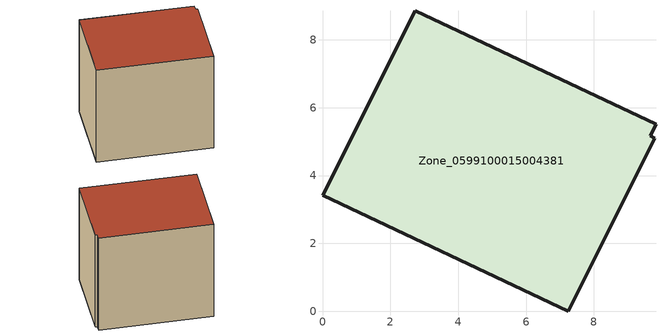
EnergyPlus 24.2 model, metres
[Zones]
Zone_0599100015004381
 floor ground (C_G): 9.8,5.09 7.24,0 0,3.42 2.73,8.86 9.83,5.52 9.66,5.17 z1.13
 wall outside (C_F): 0,3.42 7.24,0 9.8,5.09 9.66,5.17 9.83,5.52 2.73,8.86 0,3.42 z1.13:8.53
 roof outside (C_R): 7.24,0 9.8,5.09 9.66,5.17 9.83,5.52 2.73,8.86 0,3.42 z8.53
[BUILDING]
Pand.0599100015004381: North Axis=0; Terrain=City; Loads Convergence Tolerance Value=0.04; Temperature Convergence Tolerance Value=0.4; Solar Distribution=FullExterior; Maximum Number of Warmup Days=25; Minimum Number of Warmup Days=1
[Site:Location]
Rotterdam.The.Hague.AP_ZH_NLD Design_Conditions: Latitude=51.96; Longitude=4.45; Time Zone=1; Elevation=-4.5
[SITE:GROUNDTEMPERATURE:BUILDINGSURFACE]
18, 18, 18, 18, 18, 18, 18, 18, 18, 18, 18, 18
[MATERIAL] Thermal Absorptance=0.9; Solar Absorptance=0.7; Visible Absorptance=0.7
Name | Roughness | Thickness | Conductivity | Density | Specific Heat
G.TI.1946-1964 | MediumSmooth | 0.15 | 1 | 540 | 1210
F.TI.1946-1964 | Rough | 0.3 | 0.857143 | 1920 | 840
R.TI.1946-1964 | MediumRough | 0.2 | 0.277778 | 1500 | 1000
[CONSTRUCTION]
C_G: G.TI.1946-1964
C_F: F.TI.1946-1964
C_R: R.TI.1946-1964
[ZONE]
Zone_0599100015004381: Type=1; Multiplier=1; Ceiling Height=Autocalculate; Volume=Autocalculate; Floor Area=autocalculate; Part of Total Floor Area=Yes
[ZONEINFILTRATION:DESIGNFLOWRATE]
Infil_Zone_0599100015004381: Zone or ZoneList or Space or SpaceList=Zone_0599100015004381; Schedule=AlwaysOn; Design Flow Rate Calculation Method=Flow/Area; Flow Rate per Floor Area=0.003; Constant Term Coefficient=1; Temperature Term Coefficient=0; Velocity Term Coefficient=0; Velocity Squared Term Coefficient=0
[HVACTEMPLATE:ZONE:IDEALLOADSAIRSYSTEM]
Zone_0599100015004381: Maximum Heating Supply Air Temperature=50; Minimum Cooling Supply Air Temperature=13; Maximum Heating Supply Air Humidity Ratio=0.0156; Minimum Cooling Supply Air Humidity Ratio=0.0077; Heating Limit=NoLimit; Cooling Limit=NoLimit; Dehumidification Control Type=ConstantSensibleHeatRatio; Cooling Sensible Heat Ratio=0.7; Dehumidification Setpoint=60; Humidification Control Type=None; Humidification Setpoint=30; Outdoor Air Method=None; Outdoor Air Flow Rate per Person=0.00944; Outdoor Air Flow Rate per Zone Floor Area=0; Outdoor Air Flow Rate per Zone=0; Demand Controlled Ventilation Type=None; Outdoor Air Economizer Type=NoEconomizer; Heat Recovery Type=None; Sensible Heat Recovery Effectiveness=0.7; Latent Heat Recovery Effectiveness=0.65
[ZONECONTROL:THERMOSTAT]
ThermostatControl_Zone_0599100015004381: Zone or ZoneList=Zone_0599100015004381; Control Type Schedule=DualSetpointControlType; Control 1=Thermostat_Zone_0599100015004381; Temperature Difference Between Cutout And Setpoint=0
[THERMOSTATSETPOINT:DUALSETPOINT]
Thermostat_Zone_0599100015004381: Heating Setpoint Temperature Schedule=HeatingSetpoint_Zone_0599100015004381; Cooling Setpoint Temperature Schedule=CoolingSetpoint_Zone_0599100015004381
[SCHEDULE:COMPACT]
HeatingSetpoint_Zone_0599100015004381: Through: 12/31, For: AllDays, Until: 24:00, 21
CoolingSetpoint_Zone_0599100015004381: Through: 12/31, For: AllDays, Until: 24:00, 24
DualSetpointControlType: Through: 12/31, For: AllDays, Until: 24:00, 4
AlwaysOn: Through: 12/31, For: AllDays, Until: 24:00, 1
